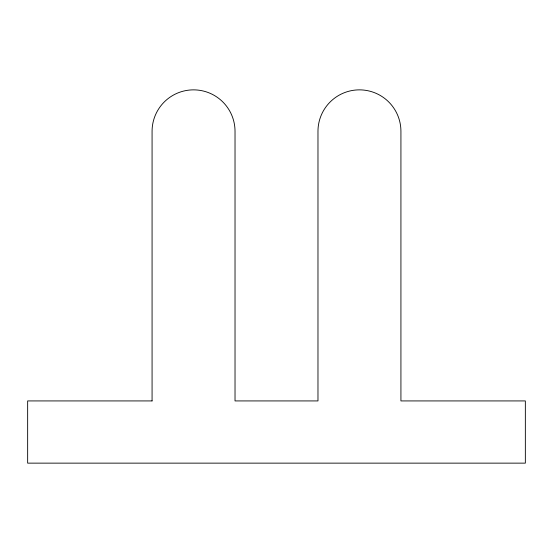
<?xml version="1.0" encoding="UTF-8"?>
<svg xmlns="http://www.w3.org/2000/svg" width="553" height="553" viewBox="0 0 553 553"><rect width="100%" height="100%" fill="white"/><g stroke="black" fill="none" stroke-linecap="round" stroke-linejoin="round"><path stroke-width="0.83" d="M152.075 400.925L27.65 400.925L27.65 463.138L525.35 463.138L525.35 400.925L400.925 400.925L400.925 131.338A41.475 41.475 0 0 0 359.45 89.862A41.475 41.475 0 0 0 317.975 131.338L317.975 400.925L235.025 400.925L235.025 131.338A41.475 41.475 0 0 0 193.55 89.862A41.475 41.475 0 0 0 152.075 131.338L152.075 400.925"/></g></svg>
